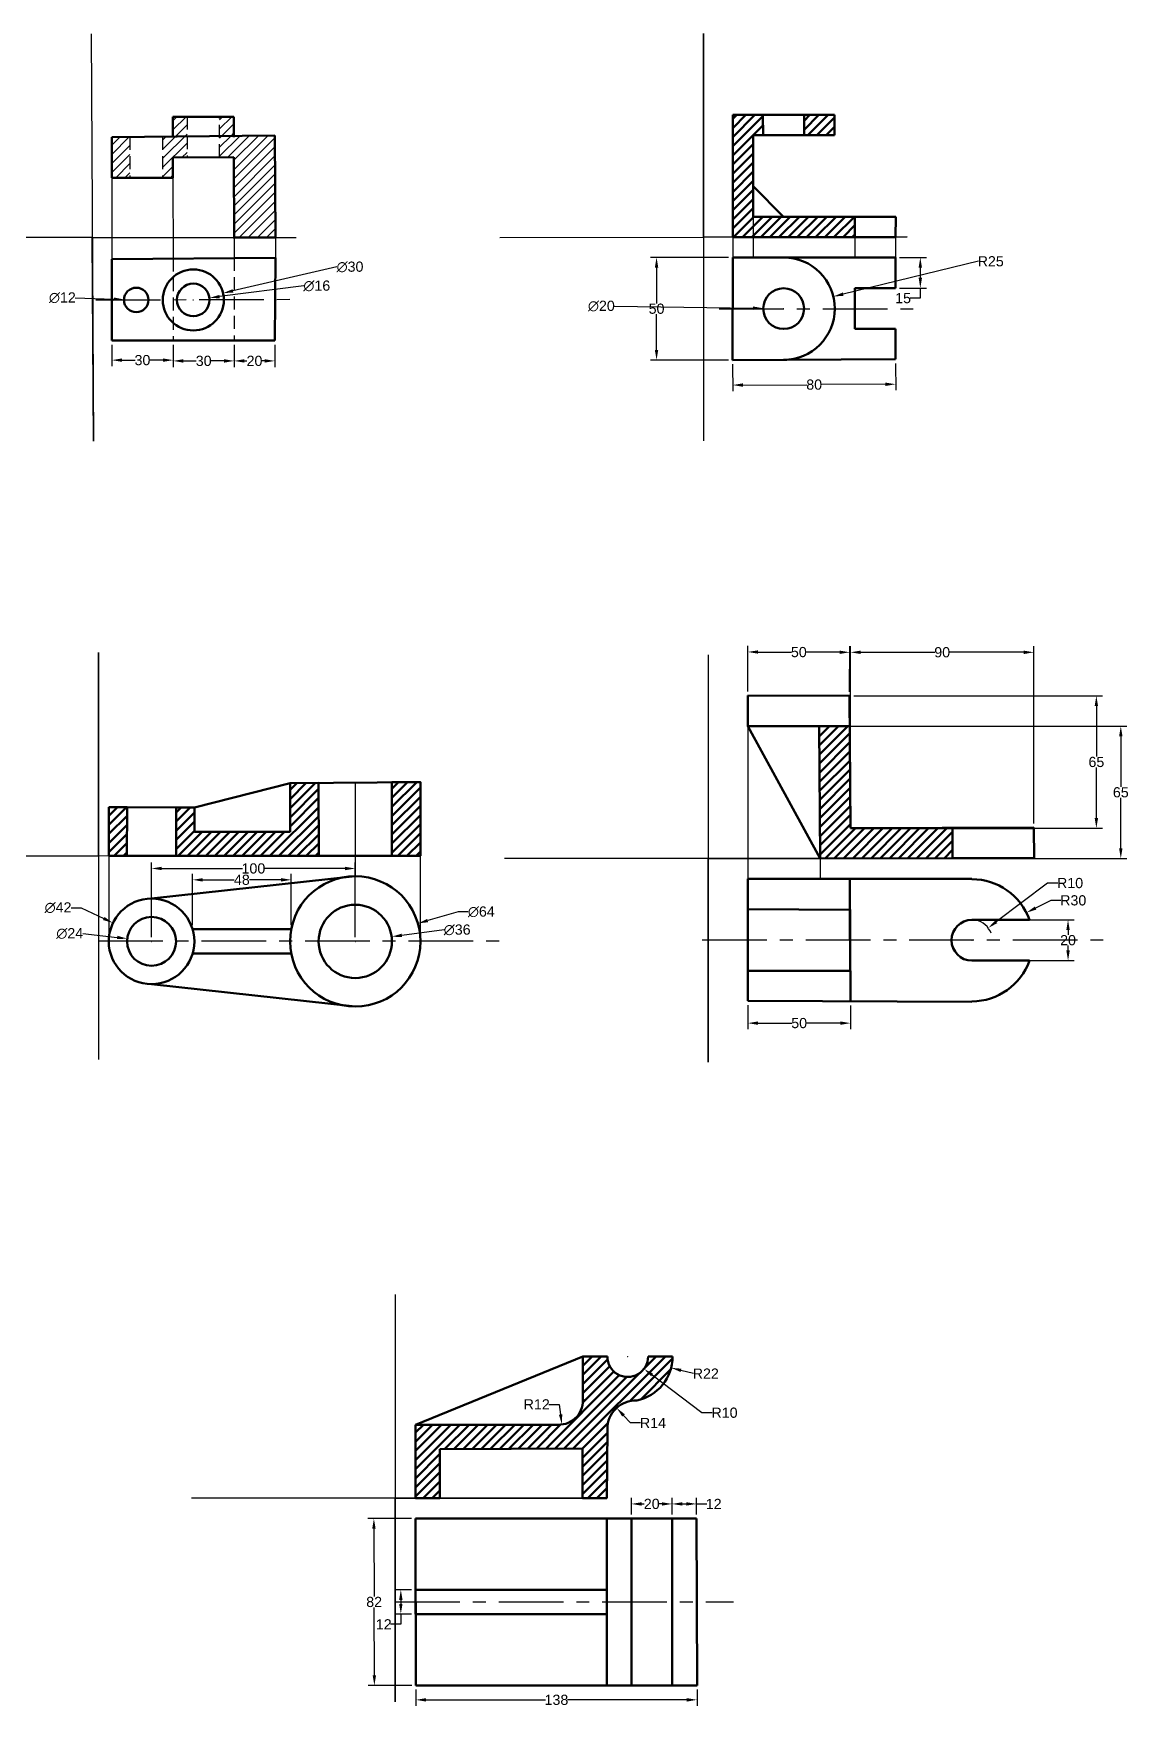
# Model space of a CAD drawing. Header units: millimetres. Extents: x -159 to 750, y -220 to 611.
# Drawn here: x 212 to 750, y -211 to 611 of the extents above; entities that cross this region are included whole.
import ezdxf

# ---------------------------------------------------------------- set-up
doc = ezdxf.new("R2010")
doc.units = ezdxf.units.MM
doc.linetypes.add('CENTER', pattern=[50.8, 31.75, -6.35, 6.35, -6.35])
doc.linetypes.add('HIDDEN', pattern=[9.525, 6.35, -3.175])
for name, color, linetype in [('CENTRE', 8, 'CENTER'), ('DIM', 12, 'Continuous'), ('HIDDEN', 101, 'HIDDEN'), ('PROJECTIN', 101, 'Continuous')]:
    doc.layers.add(name, color=color, linetype=linetype)
doc.layers.add('OBJECT', color=250, linetype='Continuous', lineweight=50)
doc.styles.get("Standard").update_dxf_attribs({"font": 'arial.ttf'})
doc.dimstyles.new('kunal', dxfattribs={"dimtxt": 5, "dimasz": 5, "dimexe": 3, "dimexo": 2, "dimgap": 0.09, "dimtad": 0, "dimtih": 1, "dimtoh": 1, "dimdec": 0, "dimzin": 0, "dimdsep": 46, "dimtxsty": 'Standard', "dimcen": 0.09, "dimadec": 0, "dimazin": 0, "dimtfac": 1, "dimtdec": 0, "dimtofl": 0, "dimtmove": 0, "dimatfit": 3, "dimfxl": 1, "dimtolj": 1, "dimtzin": 0, "dimarcsym": 0})

# ---------------------------------------------------------------- blocks, each defined once
blk = doc.blocks.new('*D1')
at = {"layer": 'Defpoints', "color": 0, "transparency": 16777216}
for p in [(250.83, 460.18), (280.93, 460.18), (280.93, 450.61)]:
    blk.add_point(p, dxfattribs=at)
at = {"layer": 'DIM', "color": 0, "lineweight": -2, "transparency": 16777216}
for p, q in [((250.83, 458.18), (250.83, 447.61)), ((280.93, 458.18), (280.93, 447.61)), ((255.83, 450.61), (262.22, 450.61)), ((275.93, 450.61), (269.54, 450.61))]:
    blk.add_line(p, q, dxfattribs=at)
at = {"layer": 'DIM', "color": 0, "transparency": 16777216}
for points in [[(255.83, 451.45), (255.83, 449.78), (250.83, 450.61)], [(275.93, 451.45), (275.93, 449.78), (280.93, 450.61)]]:
    blk.add_solid(points, dxfattribs=at)
at = {"layer": 'DIM', "color": 0, "transparency": 16777216, "insert": (265.88, 450.61), "char_height": 5, "attachment_point": 5}
blk.add_mtext('\\A1;30', dxfattribs=at)
blk = doc.blocks.new('*D2')
at = {"layer": 'Defpoints', "color": 0, "transparency": 16777216}
for p in [(280.93, 460.18), (310.92, 460.18), (310.92, 450.23)]:
    blk.add_point(p, dxfattribs=at)
at = {"layer": 'DIM', "color": 0, "lineweight": -2, "transparency": 16777216}
for p, q in [((280.93, 458.18), (280.93, 447.23)), ((310.92, 458.18), (310.92, 447.23)), ((285.93, 450.23), (292.26, 450.23)), ((305.92, 450.23), (299.59, 450.23))]:
    blk.add_line(p, q, dxfattribs=at)
at = {"layer": 'DIM', "color": 0, "transparency": 16777216}
for points in [[(285.93, 451.06), (285.93, 449.39), (280.93, 450.23)], [(305.92, 451.06), (305.92, 449.39), (310.92, 450.23)]]:
    blk.add_solid(points, dxfattribs=at)
at = {"layer": 'DIM', "color": 0, "transparency": 16777216, "insert": (295.93, 450.23), "char_height": 5, "attachment_point": 5}
blk.add_mtext('\\A1;30', dxfattribs=at)
blk = doc.blocks.new('*D3')
at = {"layer": 'Defpoints', "color": 0, "transparency": 16777216}
for p in [(310.92, 460.18), (330.83, 460.18), (330.83, 450.23)]:
    blk.add_point(p, dxfattribs=at)
at = {"layer": 'DIM', "color": 0, "lineweight": -2, "transparency": 16777216}
for p, q in [((310.92, 458.18), (310.92, 447.23)), ((330.83, 458.18), (330.83, 447.23)), ((315.92, 450.23), (317.17, 450.23)), ((325.83, 450.23), (324.58, 450.23))]:
    blk.add_line(p, q, dxfattribs=at)
at = {"layer": 'DIM', "color": 0, "transparency": 16777216}
for points in [[(315.92, 451.06), (315.92, 449.39), (310.92, 450.23)], [(325.83, 451.06), (325.83, 449.39), (330.83, 450.23)]]:
    blk.add_solid(points, dxfattribs=at)
at = {"layer": 'DIM', "color": 0, "transparency": 16777216, "insert": (320.88, 450.23), "char_height": 5, "attachment_point": 5}
blk.add_mtext('\\A1;20', dxfattribs=at)
blk = doc.blocks.new('*D4')
at = {"layer": 'Defpoints', "color": 0, "transparency": 16777216}
for p in [(282.89, 479.17), (298.77, 481.18)]:
    blk.add_point(p, dxfattribs=at)
at = {"layer": 'DIM', "color": 0, "lineweight": -2, "transparency": 16777216}
for p, q in [((345.07, 487.05), (303.73, 481.81)), ((290.74, 480.18), (290.92, 480.18)), ((290.83, 480.09), (290.83, 480.27))]:
    blk.add_line(p, q, dxfattribs=at)
at = {"layer": 'DIM', "color": 0, "transparency": 16777216}
blk.add_solid([(303.62, 482.64), (303.83, 480.98), (298.77, 481.18)], dxfattribs=at)
at = {"layer": 'DIM', "color": 0, "transparency": 16777216, "insert": (351.46, 487.05), "char_height": 5, "attachment_point": 5}
blk.add_mtext('\\A1;∅16', dxfattribs=at)
blk = doc.blocks.new('*D5')
at = {"layer": 'Defpoints', "color": 0, "transparency": 16777216}
for p in [(276.21, 476.82), (305.45, 483.53)]:
    blk.add_point(p, dxfattribs=at)
at = {"layer": 'DIM', "color": 0, "lineweight": -2, "transparency": 16777216}
for p, q in [((361.37, 496.36), (310.32, 484.65)), ((290.74, 480.18), (290.92, 480.18)), ((290.83, 480.09), (290.83, 480.27))]:
    blk.add_line(p, q, dxfattribs=at)
at = {"layer": 'DIM', "color": 0, "transparency": 16777216}
blk.add_solid([(310.14, 485.46), (310.51, 483.83), (305.45, 483.53)], dxfattribs=at)
at = {"layer": 'DIM', "color": 0, "transparency": 16777216, "insert": (367.76, 496.36), "char_height": 5, "attachment_point": 5}
blk.add_mtext('\\A1;∅30', dxfattribs=at)
blk = doc.blocks.new('*D6')
at = {"layer": 'Defpoints', "color": 0, "transparency": 16777216}
for p in [(256.83, 480.39), (268.83, 479.96)]:
    blk.add_point(p, dxfattribs=at)
at = {"layer": 'DIM', "color": 0, "lineweight": -2, "transparency": 16777216}
for p, q in [((232.91, 481.24), (251.84, 480.57)), ((262.74, 480.18), (262.92, 480.18)), ((262.83, 480.09), (262.83, 480.27))]:
    blk.add_line(p, q, dxfattribs=at)
at = {"layer": 'DIM', "color": 0, "transparency": 16777216}
blk.add_solid([(251.87, 481.4), (251.81, 479.73), (256.83, 480.39)], dxfattribs=at)
at = {"layer": 'DIM', "color": 0, "transparency": 16777216, "insert": (226.55, 481.24), "char_height": 5, "attachment_point": 5}
blk.add_mtext('\\A1;∅12', dxfattribs=at)
blk = doc.blocks.new('*D7')
at = {"layer": 'Defpoints', "color": 0, "transparency": 16777216}
for p in [(258.42, 166.54), (282.26, 163.81)]:
    blk.add_point(p, dxfattribs=at)
at = {"layer": 'DIM', "color": 0, "lineweight": -2, "transparency": 16777216}
for p, q in [((236.56, 169.03), (253.45, 167.1)), ((270.25, 165.17), (270.43, 165.17)), ((270.34, 165.08), (270.34, 165.26))]:
    blk.add_line(p, q, dxfattribs=at)
at = {"layer": 'DIM', "color": 0, "transparency": 16777216}
blk.add_solid([(253.54, 167.93), (253.35, 166.27), (258.42, 166.54)], dxfattribs=at)
at = {"layer": 'DIM', "color": 0, "transparency": 16777216, "insert": (230.18, 169.03), "char_height": 5, "attachment_point": 5}
blk.add_mtext('\\A1;∅24', dxfattribs=at)
blk = doc.blocks.new('*D8')
at = {"layer": 'Defpoints', "color": 0, "transparency": 16777216}
for p in [(251.4, 174.24), (289.28, 156.11)]:
    blk.add_point(p, dxfattribs=at)
at = {"layer": 'DIM', "color": 0, "lineweight": -2, "transparency": 16777216}
for p, q in [((230.8, 181.71), (235.8, 181.71)), ((235.8, 181.71), (246.89, 176.4)), ((270.25, 165.17), (270.43, 165.17)), ((270.34, 165.08), (270.34, 165.26))]:
    blk.add_line(p, q, dxfattribs=at)
at = {"layer": 'DIM', "color": 0, "transparency": 16777216}
blk.add_solid([(247.25, 177.15), (246.53, 175.65), (251.4, 174.24)], dxfattribs=at)
at = {"layer": 'DIM', "color": 0, "transparency": 16777216, "insert": (224.43, 181.71), "char_height": 5, "attachment_point": 5}
blk.add_mtext('\\A1;∅42', dxfattribs=at)
blk = doc.blocks.new('*D9')
at = {"layer": 'Defpoints', "color": 0, "transparency": 16777216}
for p in [(388.19, 167.48), (352.49, 162.87)]:
    blk.add_point(p, dxfattribs=at)
at = {"layer": 'DIM', "color": 0, "lineweight": -2, "transparency": 16777216}
for p, q in [((370.25, 165.17), (370.43, 165.17)), ((370.34, 165.08), (370.34, 165.26)), ((413.98, 170.81), (393.15, 168.12))]:
    blk.add_line(p, q, dxfattribs=at)
at = {"layer": 'DIM', "color": 0, "transparency": 16777216}
blk.add_solid([(393.04, 168.94), (393.26, 167.29), (388.19, 167.48)], dxfattribs=at)
at = {"layer": 'DIM', "color": 0, "transparency": 16777216, "insert": (420.37, 170.81), "char_height": 5, "attachment_point": 5}
blk.add_mtext('\\A1;∅36', dxfattribs=at)
blk = doc.blocks.new('*D10')
at = {"layer": 'Defpoints', "color": 0, "transparency": 16777216}
for p in [(401.09, 174.01), (339.58, 156.34)]:
    blk.add_point(p, dxfattribs=at)
at = {"layer": 'DIM', "color": 0, "lineweight": -2, "transparency": 16777216}
for p, q in [((420.84, 179.68), (405.9, 175.39)), ((425.84, 179.68), (420.84, 179.68)), ((370.25, 165.17), (370.43, 165.17)), ((370.34, 165.08), (370.34, 165.26))]:
    blk.add_line(p, q, dxfattribs=at)
at = {"layer": 'DIM', "color": 0, "transparency": 16777216}
blk.add_solid([(405.67, 176.19), (406.13, 174.59), (401.09, 174.01)], dxfattribs=at)
at = {"layer": 'DIM', "color": 0, "transparency": 16777216, "insert": (432.22, 179.68), "char_height": 5, "attachment_point": 5}
blk.add_mtext('\\A1;∅64', dxfattribs=at)
blk = doc.blocks.new('*D11')
at = {"layer": 'Defpoints', "color": 0, "transparency": 16777216}
for p in [(338.91, 195.4), (290.46, 171.17), (338.91, 171.17)]:
    blk.add_point(p, dxfattribs=at)
at = {"layer": 'DIM', "color": 0, "lineweight": -2, "transparency": 16777216}
for p, q in [((290.46, 173.17), (290.46, 198.4)), ((338.91, 173.17), (338.91, 198.4)), ((295.46, 195.4), (310.91, 195.4)), ((333.91, 195.4), (318.46, 195.4))]:
    blk.add_line(p, q, dxfattribs=at)
at = {"layer": 'DIM', "color": 0, "transparency": 16777216}
for points in [[(295.46, 196.23), (295.46, 194.56), (290.46, 195.4)], [(333.91, 196.23), (333.91, 194.56), (338.91, 195.4)]]:
    blk.add_solid(points, dxfattribs=at)
at = {"layer": 'DIM', "color": 0, "transparency": 16777216, "insert": (314.68, 195.4), "char_height": 5, "attachment_point": 5}
blk.add_mtext('\\A1;48', dxfattribs=at)
blk = doc.blocks.new('*D12')
at = {"layer": 'Defpoints', "color": 0, "transparency": 16777216}
for p in [(370.34, 200.97), (270.34, 165.17), (370.34, 165.17)]:
    blk.add_point(p, dxfattribs=at)
at = {"layer": 'DIM', "color": 0, "lineweight": -2, "transparency": 16777216}
for p, q in [((270.34, 167.17), (270.34, 203.97)), ((275.34, 200.97), (314.97, 200.97)), ((365.34, 200.97), (325.71, 200.97)), ((370.34, 167.17), (370.34, 203.97))]:
    blk.add_line(p, q, dxfattribs=at)
at = {"layer": 'DIM', "color": 0, "transparency": 16777216}
for points in [[(275.34, 201.81), (275.34, 200.14), (270.34, 200.97)], [(365.34, 201.81), (365.34, 200.14), (370.34, 200.97)]]:
    blk.add_solid(points, dxfattribs=at)
at = {"layer": 'DIM', "color": 0, "transparency": 16777216, "insert": (320.34, 200.97), "char_height": 5, "attachment_point": 5}
blk.add_mtext('\\A1;100', dxfattribs=at)
blk = doc.blocks.new('*D13')
at = {"layer": 'Defpoints', "color": 0, "transparency": 16777216}
for p in [(613.01, 285.76), (613.46, 220.76), (734.14, 220.76)]:
    blk.add_point(p, dxfattribs=at)
at = {"layer": 'DIM', "color": 0, "lineweight": -2, "transparency": 16777216}
for p, q in [((615.01, 285.76), (737.14, 285.76)), ((734.14, 280.76), (734.14, 255.9)), ((734.14, 225.76), (734.14, 250.62)), ((615.46, 220.76), (737.14, 220.76))]:
    blk.add_line(p, q, dxfattribs=at)
at = {"layer": 'DIM', "color": 0, "transparency": 16777216}
for points in [[(733.31, 280.76), (734.98, 280.76), (734.14, 285.76)], [(733.31, 225.76), (734.98, 225.76), (734.14, 220.76)]]:
    blk.add_solid(points, dxfattribs=at)
at = {"layer": 'DIM', "color": 0, "transparency": 16777216, "insert": (734.14, 253.26), "char_height": 5, "attachment_point": 5}
blk.add_mtext('\\A1;65', dxfattribs=at)
blk = doc.blocks.new('*D14')
at = {"layer": 'Defpoints', "color": 0, "transparency": 16777216}
for p in [(613.08, 307.14), (563.01, 285.93), (613.01, 285.76)]:
    blk.add_point(p, dxfattribs=at)
at = {"layer": 'DIM', "color": 0, "lineweight": -2, "transparency": 16777216}
for p, q in [((563.01, 287.93), (563.09, 310.3)), ((568.08, 307.28), (584.41, 307.23)), ((608.08, 307.15), (591.74, 307.21)), ((613.01, 287.76), (613.09, 310.14))]:
    blk.add_line(p, q, dxfattribs=at)
at = {"layer": 'DIM', "color": 0, "transparency": 16777216}
for points in [[(568.08, 308.12), (568.07, 306.45), (563.08, 307.3)], [(608.08, 307.99), (608.07, 306.32), (613.08, 307.14)]]:
    blk.add_solid(points, dxfattribs=at)
at = {"layer": 'DIM', "color": 0, "transparency": 16777216, "insert": (588.08, 307.22), "char_height": 5, "attachment_point": 5}
blk.add_mtext('\\A1;50', dxfattribs=at)
blk = doc.blocks.new('*D15')
at = {"layer": 'Defpoints', "color": 0, "transparency": 16777216}
for p in [(598.04, 270.85), (598.57, 205.87), (746.14, 205.87)]:
    blk.add_point(p, dxfattribs=at)
at = {"layer": 'DIM', "color": 0, "lineweight": -2, "transparency": 16777216}
for p, q in [((600.04, 270.85), (749.14, 270.85)), ((746.14, 265.85), (746.14, 241)), ((746.14, 210.87), (746.14, 235.72)), ((600.57, 205.87), (749.14, 205.87))]:
    blk.add_line(p, q, dxfattribs=at)
at = {"layer": 'DIM', "color": 0, "transparency": 16777216}
for points in [[(745.3, 265.85), (746.97, 265.85), (746.14, 270.85)], [(745.3, 210.87), (746.97, 210.87), (746.14, 205.87)]]:
    blk.add_solid(points, dxfattribs=at)
at = {"layer": 'DIM', "color": 0, "transparency": 16777216, "insert": (746.14, 238.36), "char_height": 5, "attachment_point": 5}
blk.add_mtext('\\A1;65', dxfattribs=at)
blk = doc.blocks.new('*D16')
at = {"layer": 'Defpoints', "color": 0, "transparency": 16777216}
for p in [(703.46, 307.13), (613.46, 220.76), (703.46, 221.11)]:
    blk.add_point(p, dxfattribs=at)
at = {"layer": 'DIM', "color": 0, "lineweight": -2, "transparency": 16777216}
for p, q in [((613.46, 222.76), (613.46, 310.13)), ((618.46, 307.13), (654.79, 307.13)), ((698.46, 307.13), (662.12, 307.13)), ((703.46, 223.11), (703.46, 310.13))]:
    blk.add_line(p, q, dxfattribs=at)
at = {"layer": 'DIM', "color": 0, "transparency": 16777216}
for points in [[(618.46, 307.96), (618.46, 306.29), (613.46, 307.13)], [(698.46, 307.96), (698.46, 306.29), (703.46, 307.13)]]:
    blk.add_solid(points, dxfattribs=at)
at = {"layer": 'DIM', "color": 0, "transparency": 16777216, "insert": (658.46, 307.13), "char_height": 5, "attachment_point": 5}
blk.add_mtext('\\A1;90', dxfattribs=at)
blk = doc.blocks.new('*D17')
at = {"layer": 'Defpoints', "color": 0, "transparency": 16777216}
for p in [(673.04, 175.73), (673.04, 155.73), (720.23, 155.73)]:
    blk.add_point(p, dxfattribs=at)
at = {"layer": 'DIM', "color": 0, "lineweight": -2, "transparency": 16777216}
for p, q in [((675.04, 175.73), (723.23, 175.73)), ((720.23, 170.73), (720.23, 168.37)), ((720.23, 160.73), (720.23, 163.09)), ((675.04, 155.73), (723.23, 155.73))]:
    blk.add_line(p, q, dxfattribs=at)
at = {"layer": 'DIM', "color": 0, "transparency": 16777216}
for points in [[(719.4, 170.73), (721.07, 170.73), (720.23, 175.73)], [(719.4, 160.73), (721.07, 160.73), (720.23, 155.73)]]:
    blk.add_solid(points, dxfattribs=at)
at = {"layer": 'DIM', "color": 0, "transparency": 16777216, "insert": (720.23, 165.73), "char_height": 5, "attachment_point": 5}
blk.add_mtext('\\A1;20', dxfattribs=at)
blk = doc.blocks.new('*D18')
at = {"layer": 'Defpoints', "color": 0, "transparency": 16777216}
for p in [(699.81, 179.27), (673.04, 165.73)]:
    blk.add_point(p, dxfattribs=at)
at = {"layer": 'DIM', "color": 0, "lineweight": -2, "transparency": 16777216}
for p, q in [((711.73, 185.3), (704.27, 181.53)), ((716.73, 185.3), (711.73, 185.3)), ((672.95, 165.73), (673.13, 165.73)), ((673.04, 165.64), (673.04, 165.82))]:
    blk.add_line(p, q, dxfattribs=at)
at = {"layer": 'DIM', "color": 0, "transparency": 16777216}
blk.add_solid([(703.9, 182.27), (704.65, 180.79), (699.81, 179.27)], dxfattribs=at)
at = {"layer": 'DIM', "color": 0, "transparency": 16777216, "insert": (722.78, 185.3), "char_height": 5, "attachment_point": 5}
blk.add_mtext('\\A1;R30', dxfattribs=at)
blk = doc.blocks.new('*D19')
at = {"layer": 'Defpoints', "color": 0, "transparency": 16777216}
for p in [(673.04, 165.73), (681.02, 171.76)]:
    blk.add_point(p, dxfattribs=at)
at = {"layer": 'DIM', "color": 0, "lineweight": -2, "transparency": 16777216}
for p, q in [((710.18, 193.8), (685.01, 174.77)), ((715.18, 193.8), (710.18, 193.8)), ((672.95, 165.73), (673.13, 165.73)), ((673.04, 165.64), (673.04, 165.82))]:
    blk.add_line(p, q, dxfattribs=at)
blk.add_arc((673.04, 165.73), 10, 19.89347, 78.54084, dxfattribs=at)
at = {"layer": 'DIM', "color": 0, "transparency": 16777216}
blk.add_solid([(684.51, 175.44), (685.51, 174.11), (681.02, 171.76)], dxfattribs=at)
at = {"layer": 'DIM', "color": 0, "transparency": 16777216, "insert": (721.23, 193.8), "char_height": 5, "attachment_point": 5}
blk.add_mtext('\\A1;R10', dxfattribs=at)
blk = doc.blocks.new('*D20')
at = {"layer": 'Defpoints', "color": 0, "transparency": 16777216}
for p in [(563.04, 135.93), (613.46, 135.75), (613.46, 125.03)]:
    blk.add_point(p, dxfattribs=at)
at = {"layer": 'DIM', "color": 0, "lineweight": -2, "transparency": 16777216}
for p, q in [((563.04, 133.93), (563.04, 122.03)), ((613.46, 133.75), (613.46, 122.03)), ((568.04, 125.03), (584.59, 125.03)), ((608.46, 125.03), (591.91, 125.03))]:
    blk.add_line(p, q, dxfattribs=at)
at = {"layer": 'DIM', "color": 0, "transparency": 16777216}
for points in [[(568.04, 125.86), (568.04, 124.2), (563.04, 125.03)], [(608.46, 125.86), (608.46, 124.2), (613.46, 125.03)]]:
    blk.add_solid(points, dxfattribs=at)
at = {"layer": 'DIM', "color": 0, "transparency": 16777216, "insert": (588.25, 125.03), "char_height": 5, "attachment_point": 5}
blk.add_mtext('\\A1;50', dxfattribs=at)
blk = doc.blocks.new('*D32')
at = {"layer": 'Defpoints', "color": 0, "transparency": 16777216}
for p in [(400.1, -200.19), (538.1, -200.2), (538.1, -207.3)]:
    blk.add_point(p, dxfattribs=at)
at = {"layer": 'DIM', "color": 0, "lineweight": -2, "transparency": 16777216}
for p, q in [((400.1, -202.19), (400.1, -210.3)), ((538.1, -202.2), (538.1, -210.3)), ((405.1, -207.3), (463.72, -207.3)), ((533.1, -207.3), (474.49, -207.3))]:
    blk.add_line(p, q, dxfattribs=at)
at = {"layer": 'DIM', "color": 0, "transparency": 16777216}
for points in [[(405.1, -206.47), (405.1, -208.14), (400.1, -207.3)], [(533.1, -206.47), (533.1, -208.14), (538.1, -207.3)]]:
    blk.add_solid(points, dxfattribs=at)
at = {"layer": 'DIM', "color": 0, "transparency": 16777216, "insert": (469.1, -207.3), "char_height": 5, "attachment_point": 5}
blk.add_mtext('\\A1;138', dxfattribs=at)
blk = doc.blocks.new('*D33')
at = {"layer": 'Defpoints', "color": 0, "transparency": 16777216}
for p in [(537.87, -111.09), (525.87, -118.2), (537.87, -118.2)]:
    blk.add_point(p, dxfattribs=at)
at = {"layer": 'DIM', "color": 0, "lineweight": -2, "transparency": 16777216}
for p, q in [((525.87, -116.2), (525.87, -108.09)), ((530.87, -111.09), (532.87, -111.09)), ((537.87, -116.2), (537.87, -108.09)), ((537.87, -111.09), (542.87, -111.09))]:
    blk.add_line(p, q, dxfattribs=at)
at = {"layer": 'DIM', "color": 0, "transparency": 16777216}
for points in [[(530.87, -110.26), (530.87, -111.92), (525.87, -111.09)], [(532.87, -110.26), (532.87, -111.92), (537.87, -111.09)]]:
    blk.add_solid(points, dxfattribs=at)
at = {"layer": 'DIM', "color": 0, "transparency": 16777216, "insert": (546.28, -111.09), "char_height": 5, "attachment_point": 5}
blk.add_mtext('\\A1;12', dxfattribs=at)
blk = doc.blocks.new('*D34')
at = {"layer": 'Defpoints', "color": 0, "transparency": 16777216}
for p in [(525.87, -111.09), (505.87, -118.2), (525.87, -118.2)]:
    blk.add_point(p, dxfattribs=at)
at = {"layer": 'DIM', "color": 0, "lineweight": -2, "transparency": 16777216}
for p, q in [((505.87, -116.2), (505.87, -108.09)), ((510.87, -111.09), (512.16, -111.09)), ((520.87, -111.09), (519.57, -111.09)), ((525.87, -116.2), (525.87, -108.09))]:
    blk.add_line(p, q, dxfattribs=at)
at = {"layer": 'DIM', "color": 0, "transparency": 16777216}
for points in [[(510.87, -110.26), (510.87, -111.92), (505.87, -111.09)], [(520.87, -110.26), (520.87, -111.92), (525.87, -111.09)]]:
    blk.add_solid(points, dxfattribs=at)
at = {"layer": 'DIM', "color": 0, "transparency": 16777216, "insert": (515.87, -111.09), "char_height": 5, "attachment_point": 5}
blk.add_mtext('\\A1;20', dxfattribs=at)
blk = doc.blocks.new('*D35')
at = {"layer": 'Defpoints', "color": 0, "transparency": 16777216}
for p in [(399.97, -153.2), (392.71, -165.2), (399.97, -165.2)]:
    blk.add_point(p, dxfattribs=at)
at = {"layer": 'DIM', "color": 0, "lineweight": -2, "transparency": 16777216}
for p, q in [((397.97, -153.2), (389.71, -153.2)), ((392.71, -158.2), (392.71, -160.2)), ((392.71, -170.2), (387.71, -170.2)), ((397.97, -165.2), (389.71, -165.2)), ((392.71, -165.2), (392.71, -170.2))]:
    blk.add_line(p, q, dxfattribs=at)
at = {"layer": 'DIM', "color": 0, "transparency": 16777216}
for points in [[(391.88, -158.2), (393.54, -158.2), (392.71, -153.2)], [(391.88, -160.2), (393.54, -160.2), (392.71, -165.2)]]:
    blk.add_solid(points, dxfattribs=at)
at = {"layer": 'DIM', "color": 0, "transparency": 16777216, "insert": (384.3, -170.2), "char_height": 5, "attachment_point": 5}
blk.add_mtext('\\A1;12', dxfattribs=at)
blk = doc.blocks.new('*D36')
at = {"layer": 'Defpoints', "color": 0, "transparency": 16777216}
for p in [(399.87, -118.2), (379.72, -200.25), (400.1, -200.19)]:
    blk.add_point(p, dxfattribs=at)
at = {"layer": 'DIM', "color": 0, "lineweight": -2, "transparency": 16777216}
for p, q in [((397.87, -118.2), (376.48, -118.27)), ((379.5, -123.26), (379.59, -156.61)), ((379.71, -195.25), (379.61, -161.9)), ((398.1, -200.2), (376.72, -200.26))]:
    blk.add_line(p, q, dxfattribs=at)
at = {"layer": 'DIM', "color": 0, "transparency": 16777216}
for points in [[(380.33, -123.26), (378.66, -123.26), (379.48, -118.26)], [(380.54, -195.25), (378.87, -195.25), (379.72, -200.25)]]:
    blk.add_solid(points, dxfattribs=at)
at = {"layer": 'DIM', "color": 0, "transparency": 16777216, "insert": (379.6, -159.25), "char_height": 5, "attachment_point": 5}
blk.add_mtext('\\A1;82', dxfattribs=at)
blk = doc.blocks.new('*D37')
at = {"layer": 'Defpoints', "color": 0, "transparency": 16777216}
for p in [(504.09, -38.73), (525.39, -44.24)]:
    blk.add_point(p, dxfattribs=at)
at = {"layer": 'DIM', "color": 0, "lineweight": -2, "transparency": 16777216}
for p, q in [((504, -38.73), (504.18, -38.73)), ((504.09, -38.82), (504.09, -38.64)), ((536.37, -47.08), (530.23, -45.5))]:
    blk.add_line(p, q, dxfattribs=at)
at = {"layer": 'DIM', "color": 0, "transparency": 16777216}
blk.add_solid([(530.44, -44.69), (530.02, -46.3), (525.39, -44.24)], dxfattribs=at)
at = {"layer": 'DIM', "color": 0, "transparency": 16777216, "insert": (542.41, -47.08), "char_height": 5, "attachment_point": 5}
blk.add_mtext('\\A1;R22', dxfattribs=at)
blk = doc.blocks.new('*D38')
at = {"layer": 'Defpoints', "color": 0, "transparency": 16777216}
for p in [(498.65, -63.93), (508.09, -74.27)]:
    blk.add_point(p, dxfattribs=at)
at = {"layer": 'DIM', "color": 0, "lineweight": -2, "transparency": 16777216}
for p, q in [((505.4, -71.31), (502.03, -67.62)), ((510.4, -71.31), (505.4, -71.31))]:
    blk.add_line(p, q, dxfattribs=at)
at = {"layer": 'DIM', "color": 0, "transparency": 16777216}
blk.add_solid([(502.64, -67.06), (501.41, -68.18), (498.65, -63.93)], dxfattribs=at)
at = {"layer": 'DIM', "color": 0, "transparency": 16777216, "insert": (516.45, -71.31), "char_height": 5, "attachment_point": 5}
blk.add_mtext('\\A1;R14', dxfattribs=at)
blk = doc.blocks.new('*D39')
at = {"layer": 'Defpoints', "color": 0, "transparency": 16777216}
for p in [(504.09, -38.73), (512.07, -44.76)]:
    blk.add_point(p, dxfattribs=at)
at = {"layer": 'DIM', "color": 0, "lineweight": -2, "transparency": 16777216}
for p, q in [((504, -38.73), (504.18, -38.73)), ((504.09, -38.82), (504.09, -38.64)), ((540.54, -66.31), (516.06, -47.78)), ((545.54, -66.31), (540.54, -66.31))]:
    blk.add_line(p, q, dxfattribs=at)
at = {"layer": 'DIM', "color": 0, "transparency": 16777216}
blk.add_solid([(516.56, -47.12), (515.55, -48.45), (512.07, -44.76)], dxfattribs=at)
at = {"layer": 'DIM', "color": 0, "transparency": 16777216, "insert": (551.6, -66.31), "char_height": 5, "attachment_point": 5}
blk.add_mtext('\\A1;R10', dxfattribs=at)
blk = doc.blocks.new('*D40')
at = {"layer": 'Defpoints', "color": 0, "transparency": 16777216}
for p in [(470.17, -60.2), (471.79, -72.09)]:
    blk.add_point(p, dxfattribs=at)
at = {"layer": 'DIM', "color": 0, "lineweight": -2, "transparency": 16777216}
for p, q in [((465.44, -62.18), (470.44, -62.18)), ((470.44, -62.18), (471.12, -67.14))]:
    blk.add_line(p, q, dxfattribs=at)
at = {"layer": 'DIM', "color": 0, "transparency": 16777216}
blk.add_solid([(471.94, -67.02), (470.29, -67.25), (471.79, -72.09)], dxfattribs=at)
at = {"layer": 'DIM', "color": 0, "transparency": 16777216, "insert": (459.41, -62.18), "char_height": 5, "attachment_point": 5}
blk.add_mtext('\\A1;R12', dxfattribs=at)
blk = doc.blocks.new('*D49')
at = {"layer": 'Defpoints', "color": 0, "transparency": 16777216}
for p in [(555.55, 450.63), (635.55, 451.04), (635.61, 438.79)]:
    blk.add_point(p, dxfattribs=at)
at = {"layer": 'DIM', "color": 0, "lineweight": -2, "transparency": 16777216}
for p, q in [((555.56, 448.63), (555.63, 435.37)), ((635.56, 449.04), (635.63, 435.79)), ((560.61, 438.39), (591.95, 438.56)), ((630.61, 438.76), (599.28, 438.6))]:
    blk.add_line(p, q, dxfattribs=at)
at = {"layer": 'DIM', "color": 0, "transparency": 16777216}
for points in [[(560.61, 439.23), (560.62, 437.56), (555.61, 438.37)], [(630.61, 439.59), (630.62, 437.93), (635.61, 438.79)]]:
    blk.add_solid(points, dxfattribs=at)
at = {"layer": 'DIM', "color": 0, "transparency": 16777216, "insert": (595.61, 438.58), "char_height": 5, "attachment_point": 5}
blk.add_mtext('\\A1;80', dxfattribs=at)
blk = doc.blocks.new('*D50')
at = {"layer": 'Defpoints', "color": 0, "transparency": 16777216}
for p in [(555.63, 501.07), (518.24, 450.63), (555.55, 450.63)]:
    blk.add_point(p, dxfattribs=at)
at = {"layer": 'DIM', "color": 0, "lineweight": -2, "transparency": 16777216}
for p, q in [((553.63, 501.07), (515.24, 501.07)), ((518.24, 496.07), (518.24, 478.49)), ((518.24, 455.63), (518.24, 473.2)), ((553.55, 450.63), (515.24, 450.63))]:
    blk.add_line(p, q, dxfattribs=at)
at = {"layer": 'DIM', "color": 0, "transparency": 16777216}
for points in [[(517.4, 496.07), (519.07, 496.07), (518.24, 501.07)], [(517.4, 455.63), (519.07, 455.63), (518.24, 450.63)]]:
    blk.add_solid(points, dxfattribs=at)
at = {"layer": 'DIM', "color": 0, "transparency": 16777216, "insert": (518.24, 475.85), "char_height": 5, "attachment_point": 5}
blk.add_mtext('\\A1;50', dxfattribs=at)
blk = doc.blocks.new('*D51')
at = {"layer": 'Defpoints', "color": 0, "transparency": 16777216}
for p in [(635.55, 501.04), (635.55, 486.04), (647.71, 486.04)]:
    blk.add_point(p, dxfattribs=at)
at = {"layer": 'DIM', "color": 0, "lineweight": -2, "transparency": 16777216}
for p, q in [((637.55, 501.04), (650.71, 501.04)), ((647.71, 496.04), (647.71, 491.04)), ((637.55, 486.04), (650.71, 486.04)), ((647.71, 486.04), (647.71, 481.04)), ((647.71, 481.04), (642.71, 481.04))]:
    blk.add_line(p, q, dxfattribs=at)
at = {"layer": 'DIM', "color": 0, "transparency": 16777216}
for points in [[(646.88, 496.04), (648.55, 496.04), (647.71, 501.04)], [(646.88, 491.04), (648.55, 491.04), (647.71, 486.04)]]:
    blk.add_solid(points, dxfattribs=at)
at = {"layer": 'DIM', "color": 0, "transparency": 16777216, "insert": (639.26, 481.04), "char_height": 5, "attachment_point": 5}
blk.add_mtext('\\A1;15', dxfattribs=at)
blk = doc.blocks.new('*D52')
at = {"layer": 'Defpoints', "color": 0, "transparency": 16777216}
for p in [(570.63, 476.06), (590.63, 475.76)]:
    blk.add_point(p, dxfattribs=at)
at = {"layer": 'DIM', "color": 0, "lineweight": -2, "transparency": 16777216}
for p, q in [((497.52, 477.15), (565.63, 476.13)), ((580.54, 475.91), (580.72, 475.91)), ((580.63, 475.82), (580.63, 476))]:
    blk.add_line(p, q, dxfattribs=at)
at = {"layer": 'DIM', "color": 0, "transparency": 16777216}
blk.add_solid([(565.64, 476.97), (565.62, 475.3), (570.63, 476.06)], dxfattribs=at)
at = {"layer": 'DIM', "color": 0, "transparency": 16777216, "insert": (491.14, 477.15), "char_height": 5, "attachment_point": 5}
blk.add_mtext('\\A1;∅20', dxfattribs=at)
blk = doc.blocks.new('*D53')
at = {"layer": 'Defpoints', "color": 0, "transparency": 16777216}
for p in [(605.02, 481.85), (580.58, 475.91)]:
    blk.add_point(p, dxfattribs=at)
at = {"layer": 'DIM', "color": 0, "lineweight": -2, "transparency": 16777216}
for p, q in [((676.2, 499.14), (609.87, 483.03)), ((580.49, 475.91), (580.67, 475.91)), ((580.58, 475.82), (580.58, 476))]:
    blk.add_line(p, q, dxfattribs=at)
at = {"layer": 'DIM', "color": 0, "transparency": 16777216}
blk.add_solid([(609.68, 483.84), (610.07, 482.22), (605.02, 481.85)], dxfattribs=at)
at = {"layer": 'DIM', "color": 0, "transparency": 16777216, "insert": (682.28, 499.14), "char_height": 5, "attachment_point": 5}
blk.add_mtext('\\A1;R25', dxfattribs=at)

msp = doc.modelspace()

# ---------------------------------------------------------------- hatches: boundary and pattern name
at = {"layer": 'HIDDEN'}
h = msp.add_hatch(dxfattribs=at)
h.set_pattern_fill('ANSI31', color=9)
h.paths.add_polyline_path([(330.85, 560.88), (303.75, 560.64), (303.75, 550.29), (310.8, 550.32), (310.92, 510.88), (331.25, 510.88)])
h.paths.add_polyline_path([(310.75, 570.11), (303.75, 570.12), (303.75, 560.64), (310.77, 560.7)])
h.paths.add_polyline_path([(287.75, 570.15), (280.75, 570.16), (280.78, 560.44), (287.75, 560.5)])
h.paths.add_polyline_path([(287.75, 560.5), (280.78, 560.44), (275.75, 560.39), (275.75, 540.17), (280.83, 540.16), (280.8, 550.16), (287.75, 550.2)])
h.paths.add_polyline_path([(259.75, 560.25), (250.85, 560.18), (250.83, 540.18), (259.75, 540.17)])
at = {"layer": 'OBJECT'}
h = msp.add_hatch(dxfattribs=at)
h.set_pattern_fill('ANSI31', color=9)
h.paths.add_polyline_path([(565.63, 561.04), (570.63, 561.04), (570.38, 571.04), (555.63, 571.04), (555.63, 511.07), (565.63, 511.08), (565.63, 521.04), (565.63, 536.04)])
h.paths.add_polyline_path([(615.63, 521.04), (565.63, 521.04), (565.63, 511.08), (615.59, 511.17)])
h.paths.add_polyline_path([(605.63, 571.04), (590.63, 571.04), (590.63, 561.04), (605.63, 561.04)])
h = msp.add_hatch(dxfattribs=at)
h.set_pattern_fill('ANSI31', color=9)
h.paths.add_polyline_path([(613.11, 270.82), (598.04, 270.85), (598.57, 205.87), (663.57, 206.02), (663.57, 220.76), (613.46, 220.76)])
h = msp.add_hatch(dxfattribs=at)
h.set_pattern_fill('ANSI31', color=9)
h.paths.add_polyline_path([(352.34, 243.02), (338.34, 242.91), (338.34, 218.91), (291.34, 218.91), (291.34, 230.91), (282.34, 230.95), (282.34, 207.12), (352.48, 207.12)])
h.paths.add_polyline_path([(258.34, 231.08), (249.34, 231.12), (249.34, 207.13), (258.23, 207.15)])
h.paths.add_polyline_path([(402.34, 243.44), (388.34, 243.32), (388.34, 207.12), (402.34, 207.12)])
h = msp.add_hatch(dxfattribs=at)
h.set_pattern_fill('ANSI31', color=9)
h.paths.add_polyline_path([(526.09, -38.71), (514.09, -38.72, -1), (494.09, -38.74), (482.09, -38.75), (482.09, -58.8, -0.456469), (469.87, -72.19), (469.87, -72.2), (399.87, -72.2), (399.87, -108.2), (411.87, -108.2), (411.87, -84.2), (481.87, -83.89), (481.87, -108.2), (489.87, -108.2), (493.87, -108.2), (494.09, -74.31, -0.332618), (504.1, -60.85), (504.1, -60.73, 0.004864), (504.53, -60.73, -0.072816), (508.56, -60.27, 0.355746)])

# ---------------------------------------------------------------- linework, layer by layer
for p, q in [((240.63, 610.88), (241.88, 410.88)), ((541.25, 511.04), (541.25, 611.04)), ((541.25, 611.04), (541.25, 511.04)), ((241.25, 510.88), (141.25, 510.88)), ((241.88, 410.88), (241.25, 510.88)), ((241.25, 510.88), (341.25, 510.88)), ((441.25, 510.88), (641.25, 511.21)), ((641.25, 511.21), (541.25, 511.04)), ((541.25, 511.04), (541.25, 411.04)), ((244.34, 207.12), (244.34, 307.12)), ((244.34, 307.12), (244.34, 207.12)), ((543.57, 305.87), (543.57, 105.87)), ((344.34, 207.34), (144.34, 206.9)), ((144.34, 206.9), (244.34, 207.12)), ((244.34, 207.12), (244.34, 107.12)), ((643.57, 205.87), (443.57, 205.87)), ((543.57, 105.87), (543.57, 205.87)), ((543.57, 205.87), (643.57, 205.87)), ((389.87, -8.2), (389.87, -208.2)), ((389.87, -108.2), (289.87, -108.2)), ((389.87, -208.2), (389.87, -108.2)), ((389.87, -108.2), (489.87, -108.2)), ((489.87, -108.2), (389.87, -108.2))]:
    msp.add_line(p, q)
at = {"layer": 'CENTRE'}
for p, q in [((242.94, 480.18), (342.94, 480.5)), ((549.02, 475.85), (649.02, 475.85)), ((244.08, 165.44), (444.08, 165.44)), ((540.7, 165.93), (740.7, 165.93)), ((389.99, -159.2), (556.04, -159.2))]:
    msp.add_line(p, q, dxfattribs=at)
at = {"layer": 'HIDDEN'}
for p, q in [((287.75, 570.16), (287.75, 550.2)), ((303.75, 550.25), (303.75, 570.12)), ((259.75, 560.32), (259.75, 540.17)), ((275.75, 560.32), (275.75, 540.17)), ((280.93, 500.44), (280.93, 460.18)), ((310.92, 500.88), (310.92, 460.18))]:
    msp.add_line(p, q, dxfattribs=at)
at = {"layer": 'OBJECT'}
for p, q in [((280.78, 560.16), (280.75, 570.16)), ((280.75, 570.16), (310.75, 570.11)), ((310.75, 570.11), (310.77, 560.11)), ((555.63, 511.04), (555.63, 571.04)), ((555.63, 571.04), (605.63, 571.04)), ((570.63, 561.04), (570.38, 571.04)), ((605.63, 571.04), (590.63, 571.04)), ((590.63, 571.04), (590.63, 561.04)), ((605.63, 571.04), (605.63, 561.04)), ((250.85, 560.18), (250.83, 540.18)), ((330.85, 560.88), (250.85, 560.18)), ((331.25, 510.88), (330.85, 560.88)), ((605.63, 561.04), (565.63, 561.04)), ((565.63, 561.04), (565.63, 521.04)), ((590.63, 561.04), (570.63, 561.04)), ((280.8, 550.16), (310.8, 550.32)), ((280.83, 540.16), (280.8, 550.16)), ((310.8, 550.32), (310.92, 510.32)), ((250.83, 540.18), (280.83, 540.16)), ((565.63, 521.04), (565.63, 536.04)), ((580.63, 521.04), (565.63, 536.04)), ((565.63, 521.04), (635.63, 521.04)), ((565.63, 521.04), (580.63, 521.04)), ((615.63, 521.04), (615.59, 511.04)), ((635.63, 521.04), (615.63, 521.04)), ((635.63, 521.04), (635.55, 511.04)), ((310.92, 510.88), (331.25, 510.88)), ((635.55, 511.04), (555.63, 511.07)), ((250.83, 500.18), (331.25, 500.88)), ((250.83, 500.18), (250.83, 460.18)), ((330.83, 460.18), (331.25, 500.88)), ((555.55, 450.63), (555.63, 501.07)), ((555.63, 501.07), (635.55, 501.04)), ((555.63, 501.07), (580.63, 501.07)), ((635.55, 501.04), (635.55, 486.04)), ((635.55, 486.04), (615.55, 486.04)), ((615.55, 486.04), (615.55, 466.04)), ((250.83, 460.18), (330.83, 460.18)), ((615.55, 466.04), (635.55, 466.04)), ((635.55, 466.04), (635.55, 451.04)), ((635.55, 451.04), (555.55, 450.63)), ((555.55, 450.63), (580.55, 450.76)), ((613.01, 285.76), (563.01, 285.93)), ((563.01, 285.93), (563.04, 270.93)), ((613.46, 220.76), (613.01, 285.76)), ((613.01, 285.76), (613.46, 220.76)), ((563.04, 270.93), (598.04, 270.85)), ((563.04, 270.93), (598.57, 205.87)), ((598.04, 270.85), (598.57, 205.87)), ((598.04, 270.85), (613.46, 270.82)), ((291.34, 230.91), (338.34, 242.91)), ((338.34, 242.91), (352.34, 243.02)), ((352.34, 243.02), (352.48, 207.02)), ((402.34, 243.44), (388.34, 243.44)), ((388.34, 243.44), (388.34, 207.12)), ((249.34, 207.12), (249.34, 231.12)), ((249.34, 231.12), (291.34, 230.91)), ((249.34, 231.12), (258.34, 231.12)), ((258.34, 231.12), (258.23, 207.12)), ((291.34, 230.91), (282.34, 230.95)), ((282.34, 230.95), (282.34, 207.21)), ((291.34, 230.91), (291.34, 218.91)), ((291.34, 218.91), (338.34, 218.91)), ((703.46, 221.11), (613.46, 220.76)), ((613.46, 220.76), (703.46, 220.76)), ((663.57, 206.02), (663.57, 220.76)), ((703.57, 206.11), (703.46, 221.11)), ((703.46, 220.76), (703.57, 206.11)), ((249.34, 207.12), (402.34, 207.12)), ((598.57, 205.87), (703.57, 206.11)), ((703.57, 206.11), (598.57, 205.87)), ((703.57, 206.11), (663.57, 206.02)), ((270.34, 186.17), (370.34, 197.17)), ((563.04, 195.93), (673.04, 195.93)), ((563.04, 195.93), (563.04, 135.93)), ((563.04, 195.93), (613.04, 195.88)), ((563.04, 195.93), (563.04, 180.93)), ((613.04, 195.88), (613.46, 135.88)), ((673.04, 195.93), (673.04, 195.73)), ((563.04, 180.93), (613.04, 180.69)), ((613.04, 180.69), (613.25, 150.69)), ((701.33, 175.73), (673.04, 175.73)), ((320.34, 171.17), (290.46, 171.17)), ((290.46, 171.17), (338.91, 171.17)), ((338.91, 159.17), (290.46, 159.17)), ((320.32, 159.17), (338.91, 159.17)), ((613.25, 150.69), (563.25, 150.78)), ((673.04, 155.73), (701.33, 155.73)), ((270.34, 144.17), (370.34, 133.17)), ((563.04, 135.93), (673.04, 135.53)), ((673.04, 135.73), (673.04, 135.53)), ((399.87, -72.2), (482.09, -38.75)), ((482.09, -38.75), (494.09, -38.74)), ((482.09, -38.75), (482.09, -60.75)), ((514.09, -38.72), (526.09, -38.71)), ((514.09, -38.72), (514.09, -38.74)), ((504.1, -60.73), (504.1, -60.85)), ((399.87, -108.2), (399.87, -72.2)), ((399.87, -72.2), (469.87, -72.2)), ((469.87, -72.2), (469.87, -72.19)), ((494.09, -74.31), (493.87, -108.2)), ((411.87, -84.2), (481.87, -83.89)), ((411.87, -108.2), (411.87, -84.2)), ((481.87, -83.89), (481.87, -108.2)), ((399.87, -108.2), (411.87, -108.2)), ((481.87, -108.2), (493.87, -108.2)), ((399.87, -118.2), (537.87, -118.2)), ((400.1, -200.19), (399.87, -118.2)), ((505.87, -118.2), (493.87, -118.2)), ((493.87, -118.2), (493.87, -200.2)), ((505.87, -200.2), (505.87, -118.2)), ((537.87, -118.2), (525.87, -118.2)), ((525.87, -118.2), (525.87, -200.2)), ((537.87, -118.2), (538.1, -200.2)), ((493.87, -153.2), (399.97, -153.2)), ((399.97, -153.2), (399.97, -165.2)), ((493.87, -165.2), (493.87, -153.2)), ((493.87, -200.2), (493.87, -159.2)), ((493.87, -159.2), (493.87, -165.2)), ((399.97, -165.2), (493.87, -165.2)), ((538.1, -200.2), (400.1, -200.19)), ((525.87, -200.2), (505.87, -200.2))]:
    msp.add_line(p, q, dxfattribs=at)
msp.add_lwpolyline([(338.34, 218.91), (338.34, 242.91), (402.34, 243.44), (402.34, 207.12)], dxfattribs=at)
for centre, radius in [((290.83, 480.18), 15), ((262.83, 480.18), 6), ((290.83, 480.18), 8), ((580.63, 475.91), 10), ((370.34, 165.17), 32), ((270.34, 165.17), 21), ((370.34, 165.17), 18), ((270.34, 165.17), 12)]:
    msp.add_circle(centre, radius, dxfattribs=at)
for centre, radius, start, end in [((580.58, 475.91), 25.15, 269.93163, 89.88034), ((673.04, 165.73), 30, 19.47052, 89.99934), ((673.04, 165.73), 10, 90, 270), ((673.04, 165.73), 30, 269.99934, 340.52808), ((504.09, -38.73), 10, 180.0451, 0.0451), ((504.09, -38.73), 22, 281.71387, 0.0451), ((470.17, -60.2), 12, 268.53318, 6.674), ((504.09, -72.73), 14, 114.24963, 114.24963), ((508.09, -74.27), 14, 88.09514, 180.16526), ((504.09, -38.73), 22, 270.0205, 271.13514)]:
    msp.add_arc(centre, radius, start, end, dxfattribs=at)
at = {"layer": 'PROJECTIN'}
for p, q in [((250.83, 540.18), (250.83, 500.18)), ((280.83, 540.16), (280.93, 500.16)), ((565.63, 521.04), (565.63, 501.04)), ((310.92, 510.88), (310.92, 500.88)), ((331.25, 510.88), (331.25, 500.88)), ((555.63, 511.07), (555.63, 501.07)), ((615.59, 511.17), (615.59, 501.17)), ((635.55, 511.04), (635.55, 501.04)), ((563.04, 270.93), (563.04, 195.93)), ((370.34, 243.17), (370.34, 197.17)), ((249.34, 207.13), (249.34, 165.44)), ((402.34, 165.23), (402.34, 207.12)), ((598.57, 205.87), (598.57, 195.87))]:
    msp.add_line(p, q, dxfattribs=at)

# ---------------------------------------------------------------- dimensions: what is measured, and where the dimension line sits
at = {"layer": 'DIM'}
for center, mpoint, picture, middle in [((580.58, 475.91), (605.02, 481.85), '*D53', (676.2, 499.14)), ((673.04, 165.73), (681.02, 171.76), '*D19', (721.23, 193.8)), ((673.04, 165.73), (699.81, 179.27), '*D18', (722.78, 185.3)), ((504.09, -38.73), (525.39, -44.24), '*D37', (536.37, -47.08)), ((504.09, -38.73), (512.07, -44.76), '*D39', (551.6, -66.31)), ((470.17, -60.2), (471.79, -72.09), '*D40', (459.41, -62.18)), ((508.09, -74.27), (498.65, -63.93), '*D38', (516.45, -71.31))]:
    dim = msp.add_radius_dim(center=center, mpoint=mpoint, dimstyle='kunal', dxfattribs=at)
    dim.commit()
    dim.dimension.update_dxf_attribs({"geometry": picture, "text_midpoint": middle, "dimtype": 164})
for p1, p2, picture, middle in [((276.21, 476.82), (305.45, 483.53), '*D5', (361.37, 496.36)), ((282.89, 479.17), (298.77, 481.18), '*D4', (345.07, 487.05)), ((268.83, 479.96), (256.83, 480.39), '*D6', (232.91, 481.24)), ((590.63, 475.76), (570.63, 476.06), '*D52', (497.52, 477.15)), ((289.28, 156.11), (251.4, 174.24), '*D8', (224.43, 181.71)), ((339.58, 156.34), (401.09, 174.01), '*D10', (432.22, 179.68)), ((352.49, 162.87), (388.19, 167.48), '*D9', (413.98, 170.81)), ((282.26, 163.81), (258.42, 166.54), '*D7', (236.56, 169.03))]:
    dim = msp.add_diameter_dim_2p(p1=p1, p2=p2, dimstyle='kunal', dxfattribs=at)
    dim.commit()
    dim.dimension.update_dxf_attribs({"geometry": picture, "text_midpoint": middle, "dimtype": 163})
for base, p1, p2, picture, middle in [((518.24, 450.63), (555.63, 501.07), (555.55, 450.63), '*D50', (518.24, 475.85)), ((647.71, 486.04), (635.55, 501.04), (635.55, 486.04), '*D51', (639.26, 481.04)), ((734.14, 220.76), (613.01, 285.76), (613.46, 220.76), '*D13', (734.14, 253.26)), ((746.14, 205.87), (598.04, 270.85), (598.57, 205.87), '*D15', (746.14, 238.36)), ((720.23, 155.73), (673.04, 175.73), (673.04, 155.73), '*D17', (720.23, 165.73)), ((392.71, -165.2), (399.97, -153.2), (399.97, -165.2), '*D35', (384.3, -170.2))]:
    dim = msp.add_linear_dim(base=base, p1=p1, p2=p2, angle=90, dimstyle='kunal', dxfattribs=at)
    dim.commit()
    dim.dimension.update_dxf_attribs({"geometry": picture, "text_midpoint": middle})
for base, p1, p2, picture, middle in [((280.93, 450.61), (250.83, 460.18), (280.93, 460.18), '*D1', (265.88, 450.61)), ((310.92, 450.23), (280.93, 460.18), (310.92, 460.18), '*D2', (295.93, 450.23)), ((330.83, 450.23), (310.92, 460.18), (330.83, 460.18), '*D3', (320.88, 450.23)), ((703.46, 307.13), (613.46, 220.76), (703.46, 221.11), '*D16', (658.46, 307.13)), ((370.34, 200.97), (270.34, 165.17), (370.34, 165.17), '*D12', (320.34, 200.97)), ((338.91, 195.4), (290.46, 171.17), (338.91, 171.17), '*D11', (314.68, 195.4)), ((613.46, 125.03), (563.04, 135.93), (613.46, 135.75), '*D20', (588.25, 125.03)), ((525.87, -111.09), (505.87, -118.2), (525.87, -118.2), '*D34', (515.87, -111.09)), ((537.87, -111.09), (525.87, -118.2), (537.87, -118.2), '*D33', (546.28, -111.09)), ((538.1, -207.3), (400.1, -200.19), (538.1, -200.2), '*D32', (469.1, -207.3))]:
    dim = msp.add_linear_dim(base=base, p1=p1, p2=p2, dimstyle='kunal', dxfattribs=at)
    dim.commit()
    dim.dimension.update_dxf_attribs({"geometry": picture, "text_midpoint": middle})
for p1, p2, distance, picture, middle in [((555.55, 450.63), (635.55, 451.04), -12.26, '*D49', (595.61, 438.58)), ((563.01, 285.93), (613.01, 285.76), 21.38, '*D14', (588.08, 307.22)), ((399.87, -118.2), (400.1, -200.19), -20.38, '*D36', (379.6, -159.25))]:
    dim = msp.add_aligned_dim(p1=p1, p2=p2, distance=distance, dimstyle='kunal', dxfattribs=at)
    dim.commit()
    dim.dimension.update_dxf_attribs({"geometry": picture, "text_midpoint": middle})

doc.saveas('drawing.dxf')
